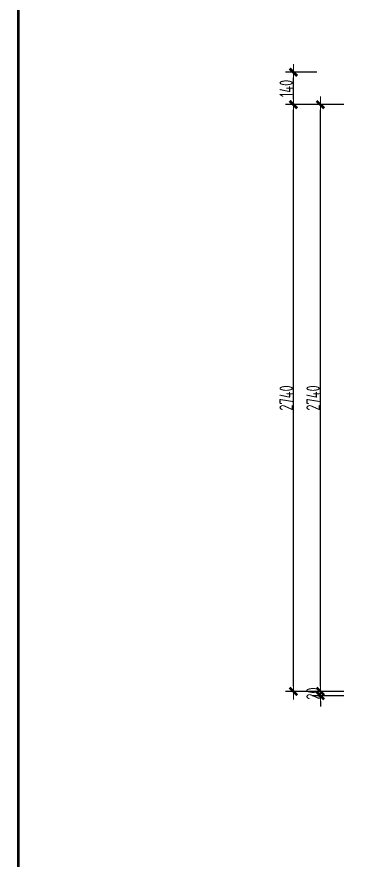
# Model space of a CAD drawing. Extents: x -85320 to 1679916, y -1321939 to 627.
# Drawn here: x 1144815 to 1150992, y -852394 to -836702 of the extents above; entities that cross this region are included whole.
import ezdxf

# ---------------------------------------------------------------- set-up
doc = ezdxf.new("R2010")
doc.units = 0
doc.header["$LTSCALE"] = 1000
doc.layers.add('BORDER', color=7, linetype='Continuous')
doc.layers.add('拉模', color=7, linetype='Continuous')
doc.layers.add('预制墙详图标注', color=3, linetype='Continuous', lineweight=18)
doc.styles.add('样式 1', font='yjkeng.shx', dxfattribs={"width": 0.7, "bigfont": 'yjkchn.shx'})
doc.dimstyles.new('盈建科结构', dxfattribs={"dimscale": 100, "dimtxt": 2.5, "dimasz": 1, "dimexe": 1.5, "dimexo": 0.625, "dimgap": 0.1, "dimtad": 1, "dimdec": 0, "dimrnd": 1, "dimzin": 0, "dimdsep": 46, "dimtxsty": '样式 1', "dimblk": '_yjkbk', "dimblk1": 'ARCHTICK', "dimblk2": 'ARCHTICK', "dimcen": 0.09, "dimadec": 0, "dimazin": 0, "dimtfac": 1, "dimtdec": 4, "dimtix": 1, "dimtmove": 2, "dimatfit": 3, "dimfxl": 1, "dimtolj": 1, "dimtzin": 0, "dimarcsym": 0})

# ---------------------------------------------------------------- blocks, each defined once
blk = doc.blocks.new('_yjkbk')
blk.add_line((-1, 0), (1.5, 0))
blk.add_lwpolyline([(-0.7, -0.7, 0.5, 0.5, 0), (0.7, 0.7, 0.5, 0.5, 0)], format="xyseb")
blk = doc.blocks.new('*D416')
at = {"layer": 'Defpoints', "color": 0, "transparency": 16777216}
for p in [(1150457, -849254), (1150957, -849254), (1150957, -849334)]:
    blk.add_point(p, dxfattribs=at)
at = {"layer": '预制墙详图标注', "color": 0, "lineweight": -2, "transparency": 16777216}
for p, q in [((1150457, -849154), (1150457, -849054)), ((1150894, -849254), (1150307, -849254)), ((1150457, -849334), (1150457, -849254)), ((1150894, -849334), (1150307, -849334)), ((1150457, -849434), (1150457, -849534))]:
    blk.add_line(p, q, dxfattribs=at)
at = {"layer": '预制墙详图标注', "color": 0, "lineweight": -2, "transparency": 16777216, "xscale": 100, "yscale": 100, "zscale": 100}
for p, rotation in [((1150457, -849254), 270), ((1150457, -849334), 90)]:
    blk.add_blockref('_yjkbk', p, dxfattribs=dict(at, rotation=rotation))
at = {"layer": '预制墙详图标注', "color": 0, "transparency": 16777216, "insert": (1150447, -849294), "char_height": 250, "attachment_point": 8, "rotation": 90, "style": '样式 1'}
blk.add_mtext('\\A1;20', dxfattribs=at)
blk = doc.blocks.new('_ArchTick')
at = {"color": 0, "linetype": 'ByBlock', "const_width": 0.4}
blk.add_lwpolyline([(-0.5, -0.5), (0.5, 0.5)], dxfattribs=at)
blk = doc.blocks.new('*D417')
at = {"layer": 'Defpoints', "color": 0, "transparency": 16777216}
for p in [(1150457, -838334), (1150957, -838334), (1150957, -849254)]:
    blk.add_point(p, dxfattribs=at)
at = {"layer": '预制墙详图标注', "color": 0, "lineweight": -2, "transparency": 16777216}
for p, q in [((1150894, -838334), (1150307, -838334)), ((1150457, -849154), (1150457, -838434)), ((1150894, -849254), (1150307, -849254))]:
    blk.add_line(p, q, dxfattribs=at)
at = {"layer": '预制墙详图标注', "color": 0, "lineweight": -2, "transparency": 16777216, "xscale": 100, "yscale": 100, "zscale": 100}
for p, rotation in [((1150457, -838334), 90), ((1150457, -849254), 270)]:
    blk.add_blockref('_yjkbk', p, dxfattribs=dict(at, rotation=rotation))
at = {"layer": '预制墙详图标注', "color": 0, "transparency": 16777216, "insert": (1150447, -843794), "char_height": 250, "attachment_point": 8, "rotation": 90, "style": '样式 1'}
blk.add_mtext('\\A1;2740', dxfattribs=at)
blk = doc.blocks.new('*D418')
at = {"layer": 'Defpoints', "color": 0, "transparency": 16777216}
for p in [(1149957, -838334), (1150457, -838334), (1150457, -849254)]:
    blk.add_point(p, dxfattribs=at)
at = {"layer": '预制墙详图标注', "color": 0, "lineweight": -2, "transparency": 16777216}
for p, q in [((1150394, -838334), (1149807, -838334)), ((1149957, -849154), (1149957, -838434)), ((1150394, -849254), (1149807, -849254))]:
    blk.add_line(p, q, dxfattribs=at)
at = {"layer": '预制墙详图标注', "color": 0, "lineweight": -2, "transparency": 16777216, "xscale": 100, "yscale": 100, "zscale": 100}
for p, rotation in [((1149957, -838334), 90), ((1149957, -849254), 270)]:
    blk.add_blockref('_yjkbk', p, dxfattribs=dict(at, rotation=rotation))
at = {"layer": '预制墙详图标注', "color": 0, "transparency": 16777216, "insert": (1149947, -843794), "char_height": 250, "attachment_point": 8, "rotation": 90, "style": '样式 1'}
blk.add_mtext('\\A1;2740', dxfattribs=at)
blk = doc.blocks.new('*D419')
at = {"layer": 'Defpoints', "color": 0, "transparency": 16777216}
for p in [(1149957, -837734), (1150457, -837734), (1150457, -838334)]:
    blk.add_point(p, dxfattribs=at)
at = {"layer": '预制墙详图标注', "color": 0, "lineweight": -2, "transparency": 16777216}
for p, q in [((1150394, -837734), (1149807, -837734)), ((1149957, -838234), (1149957, -837834)), ((1150394, -838334), (1149807, -838334))]:
    blk.add_line(p, q, dxfattribs=at)
at = {"layer": '预制墙详图标注', "color": 0, "lineweight": -2, "transparency": 16777216, "xscale": 100, "yscale": 100, "zscale": 100}
for p, rotation in [((1149957, -837734), 90), ((1149957, -838334), 270)]:
    blk.add_blockref('_yjkbk', p, dxfattribs=dict(at, rotation=rotation))
at = {"layer": '预制墙详图标注', "color": 0, "transparency": 16777216, "insert": (1149947, -838034), "char_height": 250, "attachment_point": 8, "rotation": 90, "style": '样式 1'}
blk.add_mtext('\\A1;140', dxfattribs=at)
blk = doc.blocks.new('图框1')
at = {"layer": 'BORDER', "const_width": 50}
blk.add_lwpolyline([(1377779, -823089), (1377779, -783089), (1433679, -783089), (1433679, -823089)], close=True, dxfattribs=at)

msp = doc.modelspace()

# ---------------------------------------------------------------- block references
at = {"layer": '拉模', "color": 3}
msp.add_blockref('图框1', (-232939.171, -43782.267), dxfattribs=at)

# ---------------------------------------------------------------- dimensions: what is measured, and where the dimension line sits
at = {"layer": '预制墙详图标注'}
for p1, p2, text, picture, middle in [((1150456.666, -838333.638), (1150456.666, -837733.638), '140', '*D419', (1149821.666, -838033.638)), ((1150456.666, -849253.638), (1150456.666, -838333.638), '2740', '*D418', (1149821.666, -843793.638)), ((1150956.666, -849253.638), (1150956.666, -838333.638), '2740', '*D417', (1150321.666, -843793.638))]:
    dim = msp.add_aligned_dim(p1=p1, p2=p2, distance=500, text=text, dimstyle='盈建科结构', override={"dimscale": 100, "dimtxt": 2.5, "dimasz": 1, "dimexe": 1.5, "dimexo": 0.625, "dimgap": 0.1, "dimtad": 1, "dimlfac": 0.25, "dimrnd": 5, "dimdle": 0, "dimtix": 1, "dimfxlon": 0}, dxfattribs=at)
    dim.commit()
    dim.dimension.update_dxf_attribs({"geometry": picture, "text_midpoint": middle})
dim = msp.add_aligned_dim(p1=(1150956.666, -849333.638), p2=(1150956.666, -849253.638), distance=500, dimstyle='盈建科结构', override={"dimscale": 100, "dimtxt": 2.5, "dimasz": 1, "dimexe": 1.5, "dimexo": 0.625, "dimgap": 0.1, "dimtad": 1, "dimlfac": 0.25, "dimrnd": 5, "dimdle": 0, "dimtix": 1, "dimfxlon": 0}, dxfattribs=at)
dim.commit()
dim.dimension.update_dxf_attribs({"geometry": '*D416', "text_midpoint": (1150321.666, -849293.638)})

doc.saveas('drawing.dxf')
